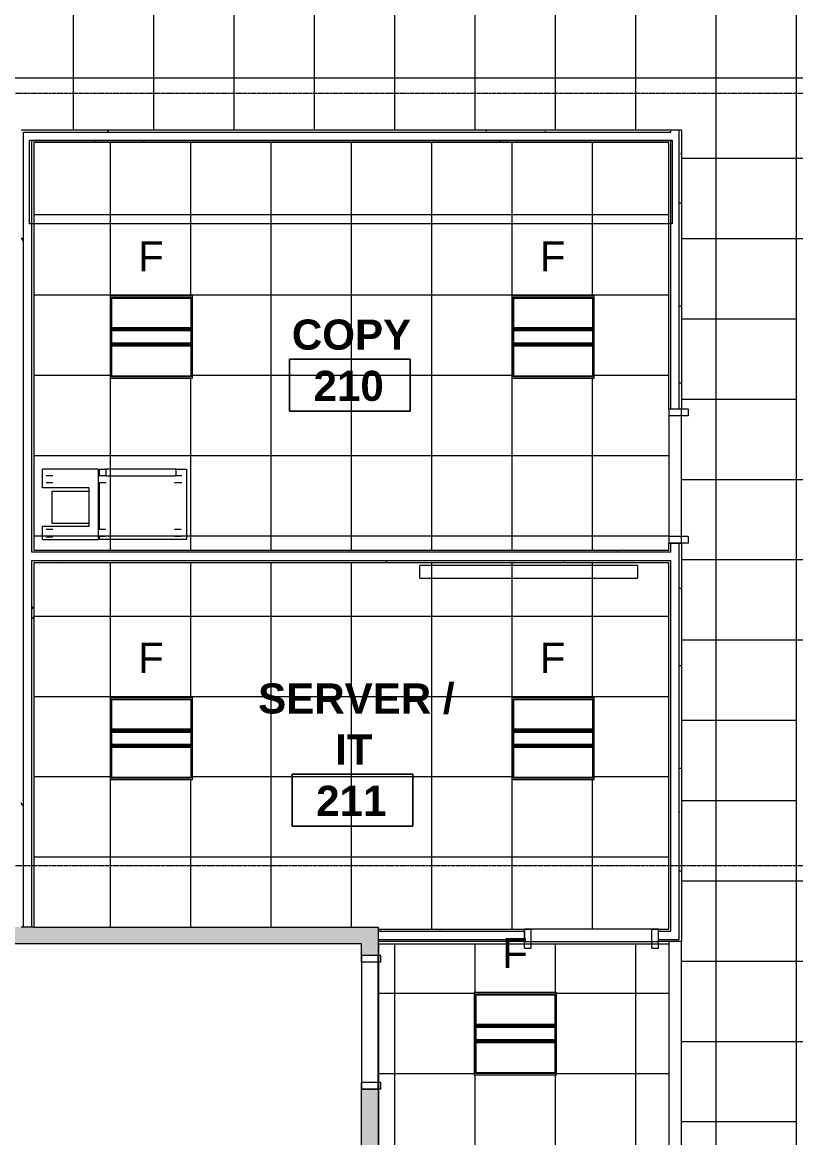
# Model space of a CAD drawing. Header units: inches. Extents: x 29752 to 32426, y -178 to 5722.
# Drawn here: x 30570.7 to 30801.7, y 5035.2 to 5368.6 of the extents above; entities that cross this region are included whole.
import ezdxf

# ---------------------------------------------------------------- set-up
doc = ezdxf.new("R2010")
doc.units = ezdxf.units.IN
doc.header["$MEASUREMENT"] = 0
doc.linetypes.add('Grid Line 1_2_', pattern=[0.875, 0.5, -0.125, 0.125, -0.125])
for name, color, linetype, lineweight in [('A-AREA-IDEN', 2, 'Continuous', 9), ('A-CLNG', 13, 'Continuous', 13), ('A-CLNG-PATT', 13, 'Continuous', 13), ('A-DOOR', 31, 'Continuous', 13), ('A-DOOR-FRAM', 31, 'Continuous', 20), ('A-FLOR', 192, 'Continuous', 13), ('A-WALL', 113, 'Continuous', 13), ('A-WALL-PATT', 111, 'Continuous', 13), ('E-LITE-EQPM', 33, 'Continuous', 9), ('E-LITE-EQPM-IDEN', 33, 'Continuous', 9), ('I-WALL', 2, 'Continuous', 13), ('Q-CASE', 31, 'Continuous', 9), ('Q-SPCQ', 91, 'Continuous', 9), ('S-GRID', 1, 'Continuous', 9)]:
    doc.layers.add(name, color=color, linetype=linetype, lineweight=lineweight)
doc.styles.add('Arial', font='arial.ttf', dxfattribs={"height": 9})
doc.styles.add('Swis721 Lt BT_B', font='', dxfattribs={"height": 9})
doc.styles.get('Swis721 Lt BT_B').set_extended_font_data('Swis721 Lt BT', bold=True)
pattern_1 = [(0, (0, 0), (30.72, 7.68), [1.267, -21.773, 1.267, -21.773, -122.88]), (0, (0, 0), (30.72, 7.68), [-46.08, 1.267, -44.813, 1.267, -21.773, -53.76]), (0, (0, 0), (30.72, 7.68), [-115.2, 1.267, -14.093, 1.267, -37.133]), (120, (11.52, 3.84), (-22.0110751, 22.7643004), [1.267, -21.773, 1.267, -21.773, -122.88]), (120, (11.52, 3.84), (-22.0110751, 22.7643004), [-46.08, 1.267, -44.813, 1.267, -21.773, -53.76]), (120, (11.52, 3.84), (-22.0110751, 22.7643004), [-115.2, 1.267, -14.093, 1.267, -37.133]), (240, (15.36, 19.2), (-8.7089249, -30.4443004), [1.267, -21.773, 1.267, -21.773, -122.88]), (240, (15.36, 19.2), (-8.7089249, -30.4443004), [-46.08, 1.267, -44.813, 1.267, -21.773, -53.76]), (240, (15.36, 19.2), (-8.7089249, -30.4443004), [-115.2, 1.267, -14.093, 1.267, -37.133])]

# ---------------------------------------------------------------- blocks, each defined once
blk = doc.blocks.new('C-Counter Top - ADJ HEIGHT-5951094-FIRST FLOOR')
at = {"layer": 'Q-CASE'}
for p, q in [((-47.26, -25), (-47.26, 0)), ((144.66, 0), (144.66, -25)), ((-47.26, 0), (144.66, 0)), ((144.66, -25), (-47.26, -25))]:
    blk.add_line(p, q, dxfattribs=at)
blk = doc.blocks.new('A-Copier-Floor - A-Copier-Floor-6426861-FIRST FLOOR')
at = {"layer": 'Q-SPCQ'}
for p, q in [((-13.49, 9.53), (-30.09, 9.53)), ((-30.09, 3.97), (-30.09, 9.53)), ((-27.03, 7.53), (-29.03, 7.53)), ((-13.49, 9.53), (-13.49, -11.47)), ((-12.07, 7.53), (-13.29, 7.53)), ((-13.09, 7.53), (-13.09, 9.53)), ((-13.09, 9.53), (-11.18, 9.53)), ((-11.07, 7.53), (-12.29, 7.53)), ((9.82, 9.53), (-11.18, 9.53)), ((-11.18, 9.53), (-11.18, 7.53)), ((-11.18, 9.53), (-11.18, 7.53)), ((-11.07, 7.53), (9.34, 7.53)), ((-11.07, 7.53), (9.34, 7.53)), ((10.57, 7.53), (9.34, 7.53)), ((9.82, 7.53), (9.82, 9.53)), ((9.82, 7.53), (9.82, 9.53)), ((9.82, 9.53), (12.91, 9.53)), ((11.57, 7.53), (10.34, 7.53)), ((12.91, 9.53), (12.91, -11.47)), ((-16.13, 3.97), (-30.09, 3.97)), ((-29.03, 5.51), (-27.03, 5.51)), ((-16.13, -7.47), (-16.13, 3.97)), ((-13.29, 5.51), (-12.07, 5.51)), ((-13.09, -8.47), (-13.09, 5.51)), ((-12.29, 5.51), (-11.07, 5.51)), ((9.34, 5.51), (10.57, 5.51)), ((10.34, 5.51), (11.57, 5.51)), ((-16.13, 2.84), (-27.26, 2.84)), ((-27.26, 2.84), (-27.26, -6.6)), ((-27.26, -6.6), (-16.13, -6.6)), ((-30.09, -11.47), (-30.09, -7.47)), ((-30.09, -7.47), (-16.13, -7.47)), ((-27.03, -8.47), (-29.03, -8.47)), ((-11.29, -8.47), (-13.29, -8.47)), ((11.34, -8.47), (9.34, -8.47)), ((-30.09, -11.47), (-13.49, -11.47)), ((-29.03, -10.67), (-27.03, -10.67)), ((-13.29, -10.49), (-11.29, -10.49)), ((-13.09, -11.47), (-13.09, -10.49)), ((12.91, -11.47), (-13.09, -11.47)), ((9.34, -10.49), (11.34, -10.49))]:
    blk.add_line(p, q, dxfattribs=at)
blk = doc.blocks.new('Single Flush - OTJ_SOLIDFLUSH_ALUM-5854607-FIRST FLOOR')
at = {"layer": 'A-DOOR-FRAM'}
for p, q in [((-20, -3.25), (-20, 2.5)), ((-20, 2.5), (-18, 2.5)), ((-18, -3.25), (-18, 2.5)), ((18.000004, -3.25), (18.000004, 2.5)), ((18.000004, 2.5), (20.000004, 2.5)), ((20.000004, -3.25), (20.000004, 2.5)), ((-20, -3.25), (-18, -3.25)), ((18.000004, -3.25), (20.000004, -3.25))]:
    blk.add_line(p, q, dxfattribs=at)
blk = doc.blocks.new('Single Flush - OTJ_SOLIDFLUSH_ALUM-5854608-FIRST FLOOR')
at = {"layer": 'A-DOOR-FRAM'}
for p, q in [((-20, -3.875), (-20, 1.875)), ((-20, 1.875), (-18, 1.875)), ((-18, -3.875), (-18, 1.875)), ((18.000004, -3.875), (18.000004, 1.875)), ((18.000004, 1.875), (20.000004, 1.875)), ((20.000004, -3.875), (20.000004, 1.875)), ((-20, -3.875), (-18, -3.875)), ((18.000004, -3.875), (20.000004, -3.875))]:
    blk.add_line(p, q, dxfattribs=at)
blk = doc.blocks.new('Single Flush - OTJ_SOLIDFLUSH_ALUM-5854609-FIRST FLOOR')
at = {"layer": 'A-DOOR-FRAM'}
for p, q in [((-20, 3.875), (-20, -1.875)), ((-20, 3.875), (-18, 3.875)), ((-18, 3.875), (-18, -1.875)), ((18.000004, 3.875), (18.000004, -1.875)), ((18.000004, 3.875), (20.000004, 3.875)), ((20.000004, 3.875), (20.000004, -1.875)), ((-20, -1.875), (-18, -1.875)), ((18.000004, -1.875), (20.000004, -1.875))]:
    blk.add_line(p, q, dxfattribs=at)
blk = doc.blocks.new('L-Recessed-Axis-Plano - 2 X 2-4550865-FIRST FLOOR')
at = {"layer": 'E-LITE-EQPM'}
for p, q in [((11.91, 11.87), (-11.91, 11.87)), ((-11.91, 11.87), (-11.91, -11.88)), ((-11.88, -11.56), (-11.88, 11.56)), ((-11.88, 11.56), (11.87, 11.56)), ((11.87, 11.56), (11.87, -11.56)), ((11.91, -11.88), (11.91, 11.87)), ((-11.88, 2.74), (11.87, 2.74)), ((11.87, 2.51), (-11.88, 2.51)), ((-11.88, 2.3), (11.87, 2.3)), ((-11.88, 2.2), (11.87, 2.2)), ((-11.88, 1.83), (11.87, 1.83)), ((-11.88, -1.83), (11.87, -1.83)), ((-11.88, -2.2), (11.87, -2.2)), ((-11.88, -2.3), (11.87, -2.3)), ((-11.88, -2.51), (11.87, -2.51)), ((-11.88, -2.74), (11.87, -2.74)), ((-11.91, -11.88), (11.91, -11.88)), ((11.87, -11.56), (-11.88, -11.56))]:
    blk.add_line(p, q, dxfattribs=at)
blk = doc.blocks.new('Room Tag - Room Name and Number-3379422-FIRST FLOOR')
at = {"layer": 'A-AREA-IDEN'}
for p, q in [((-0.1881, -0.1636), (-0.1881, -0.0018)), ((-0.1881, -0.0018), (0.1869, -0.0018)), ((0.1869, -0.0018), (-0.1881, -0.0018)), ((-0.1881, -0.0018), (-0.1881, -0.1636)), ((0.1869, -0.0018), (0.1869, -0.1636)), ((0.1869, -0.1636), (0.1869, -0.0018)), ((0.1869, -0.1636), (-0.1881, -0.1636)), ((-0.1881, -0.1636), (0.1869, -0.1636))]:
    blk.add_line(p, q, dxfattribs=at)

msp = doc.modelspace()

# ---------------------------------------------------------------- hatches: boundary and pattern name
at = {"layer": 'A-CLNG-PATT'}
h = msp.add_hatch(dxfattribs=at)
h.set_pattern_fill('FP_13', color=256, style=0, pattern_type=2)
h.set_pattern_definition([(0, (30729.893, 4895.936), (0, -24), []), (270, (30729.893, 4895.936), (-24, -1e-15), [])])
h.paths.add_polyline_path([(30497.59, 4391.69), (30510.55, 4391.69), (30510.55, 4391.81), (30542.36, 4391.81), (30542.36, 4417.69), (30570.36, 4417.69), (30570.36, 4391.81), (30902.4, 4391.81), (30902.4, 4417.69), (30930.4, 4417.69), (30930.4, 4391.81), (31013.92, 4391.81), (31013.92, 4391.69), (31022.24, 4391.73), (31022.24, 4417.69), (31022.49, 4417.69), (31022.49, 4626.32), (31347.05, 4626.32), (31347.05, 4626.45), (31372.8, 4626.45), (31372.8, 4826.64), (31347.05, 4826.64), (31347.05, 4854.64), (31372.8, 4854.64), (31372.8, 5330.06), (31347.05, 5330.07), (31347.05, 5358.06), (31365.05, 5358.06), (31365.05, 5398.44), (31370.55, 5398.44), (31370.55, 5423.19), (31351.55, 5423.19), (31351.55, 5439.81), (30943.22, 5439.81), (30943.22, 5420.44), (30896.76, 5420.44), (30896.76, 5439.81), (30570.3, 5439.81), (30570.3, 5419.69), (30542.3, 5419.69), (30542.3, 5445.73), (30210.42, 5445.69), (30210.4, 5405.73), (30179.74, 5405.73), (30179.74, 5405.37), (30180.42, 5405.37), (30180.42, 5336.37), (30767.55, 5336.37), (30767.55, 4691.31), (30210.49, 4691.31), (30210.52, 4391.81), (30242.49, 4391.81), (30242.49, 4391.69), (30298.24, 4391.69), (30298.24, 4391.81), (30326.48, 4391.81), (30326.48, 4391.69), (30426.24, 4391.69), (30426.24, 4391.81), (30454.17, 4391.81), (30454.17, 4391.69)], flags=0)
h.paths.add_polyline_path([(30609.42, 4439.65), (30609.42, 4464.22), (30634.05, 4464.22), (30634.05, 4439.65), (30627.85, 4439.65)], flags=0)
h.paths.add_polyline_path([(30249.08, 4439.65), (30249.08, 4464.22), (30273.71, 4464.22), (30273.71, 4439.65), (30263.14, 4439.65)], flags=0)
h.paths.add_polyline_path([(30497.59, 4439.65), (30489.42, 4439.65), (30489.42, 4464.22), (30514.05, 4464.22), (30514.05, 4439.65)], flags=0)
h.paths.add_polyline_path([(30380.36, 4439.65), (30369.08, 4439.65), (30369.08, 4464.22), (30393.71, 4464.22), (30393.71, 4439.65), (30386.88, 4439.65)], flags=0)
h.paths.add_polyline_path([(30729.74, 4439.65), (30729.74, 4464.22), (30754.37, 4464.22), (30754.37, 4439.65), (30732.05, 4439.65)], flags=0)
h.paths.add_polyline_path([(30994.7, 4439.65), (30970.08, 4439.65), (30970.08, 4464.22), (30994.7, 4464.22), (30994.7, 4457.84)], flags=0)
h.paths.add_polyline_path([(30862.3, 4439.65), (30849.68, 4439.65), (30849.68, 4464.22), (30874.31, 4464.22), (30874.31, 4439.65), (30868.82, 4439.65)], flags=0)
h.paths.add_polyline_path([(30249.08, 4535.65), (30249.08, 4560.22), (30273.71, 4560.22), (30273.71, 4535.65), (30263.14, 4535.65)], flags=0)
h.paths.add_polyline_path([(30369.08, 4535.65), (30369.08, 4560.22), (30393.71, 4560.22), (30393.71, 4535.65), (30380.36, 4535.65)], flags=0)
h.paths.add_polyline_path([(30514.05, 4535.65), (30489.42, 4535.65), (30489.42, 4560.22), (30514.05, 4560.22), (30514.05, 4544.9)], flags=0)
h.paths.add_polyline_path([(30627.85, 4535.65), (30609.42, 4535.65), (30609.42, 4560.22), (30634.05, 4560.22), (30634.05, 4535.65)], flags=0)
h.paths.add_polyline_path([(30729.74, 4535.65), (30729.74, 4560.22), (30754.37, 4560.22), (30754.37, 4535.65), (30732.05, 4535.65)], flags=0)
h.paths.add_polyline_path([(30862.3, 4535.65), (30849.68, 4535.65), (30849.68, 4560.22), (30874.31, 4560.22), (30874.31, 4535.65)], flags=0)
h.paths.add_polyline_path([(30994.7, 4535.65), (30970.08, 4535.65), (30970.08, 4560.22), (30994.7, 4560.22), (30994.7, 4557.34)], flags=0)
h.paths.add_polyline_path([(30273.71, 4631.65), (30249.08, 4631.65), (30249.08, 4656.22), (30273.71, 4656.22)], flags=0)
h.paths.add_polyline_path([(30369.08, 4631.65), (30369.08, 4656.22), (30393.71, 4656.22), (30393.71, 4631.65), (30393.39, 4631.65)], flags=0)
h.paths.add_polyline_path([(30497.59, 4631.65), (30489.42, 4631.65), (30489.42, 4656.22), (30514.05, 4656.22), (30514.05, 4631.65)], flags=0)
h.paths.add_polyline_path([(30609.42, 4631.65), (30609.42, 4656.22), (30634.05, 4656.22), (30634.05, 4631.65)], flags=0)
h.paths.add_polyline_path([(30729.74, 4631.65), (30729.74, 4656.22), (30754.37, 4656.22), (30754.37, 4631.65), (30732.05, 4631.65)], flags=0)
h.paths.add_polyline_path([(30992.56, 4631.65), (30970.08, 4631.65), (30970.08, 4656.22), (30994.7, 4656.22), (30994.7, 4631.65), (30994.08, 4631.65)], flags=0)
h.paths.add_polyline_path([(30849.68, 4631.65), (30849.68, 4656.22), (30874.31, 4656.22), (30874.31, 4631.65), (30862.3, 4631.65)], flags=0)
h.paths.add_polyline_path([(31306.7, 4655.47), (31282.08, 4655.47), (31282.08, 4680.03), (31306.7, 4680.03), (31306.7, 4656.84)], flags=0)
h.paths.add_polyline_path([(31200.96, 4655.47), (31186.08, 4655.47), (31186.08, 4680.03), (31210.7, 4680.03), (31210.7, 4655.47)], flags=0)
h.paths.add_polyline_path([(31096.76, 4655.47), (31090.08, 4655.47), (31090.08, 4680.03), (31114.7, 4680.03), (31114.7, 4655.47)], flags=0)
h.paths.add_polyline_path([(30853.39, 4695.06), (30850.18, 4695.06), (30850.18, 4725.06), (30883.18, 4725.06), (30883.18, 4695.06), (30854.57, 4695.06)], flags=0)
h.paths.add_polyline_path([(31306.7, 4775.47), (31282.08, 4775.47), (31282.08, 4800.03), (31306.7, 4800.03), (31306.7, 4781.22)], flags=0)
h.paths.add_polyline_path([(31018.61, 4775.47), (30994.08, 4775.47), (30994.08, 4800.03), (31018.7, 4800.03), (31018.7, 4775.47)], flags=0)
h.paths.add_polyline_path([(31090.08, 4775.47), (31090.08, 4800.03), (31114.7, 4800.03), (31114.7, 4775.47), (31096.76, 4775.47)], flags=0)
h.paths.add_polyline_path([(31200.96, 4775.47), (31186.08, 4775.47), (31186.08, 4800.03), (31210.7, 4800.03), (31210.7, 4775.47), (31202.9, 4775.47)], flags=0)
h.paths.add_polyline_path([(30922.7, 4775.47), (30898.08, 4775.47), (30898.08, 4800.03), (30922.7, 4800.03), (30922.7, 4781.22)], flags=0)
h.paths.add_polyline_path([(30810.2, 4775.47), (30802.08, 4775.47), (30802.08, 4800.03), (30826.7, 4800.03), (30826.7, 4775.47)], flags=0)
h.paths.add_polyline_path([(30802.08, 4895.47), (30802.08, 4920.03), (30826.7, 4920.03), (30826.7, 4895.47), (30806.96, 4895.47)], flags=0)
h.paths.add_polyline_path([(30920.92, 4895.47), (30898.08, 4895.47), (30898.08, 4920.03), (30922.7, 4920.03), (30922.7, 4895.47)], flags=0)
h.paths.add_polyline_path([(31018.61, 4895.47), (30994.08, 4895.47), (30994.08, 4920.03), (31018.7, 4920.03), (31018.7, 4895.47)], flags=0)
h.paths.add_polyline_path([(31210.7, 4895.47), (31186.08, 4895.47), (31186.08, 4920.03), (31210.7, 4920.03), (31210.7, 4905.59)], flags=0)
h.paths.add_polyline_path([(31090.08, 4895.47), (31090.08, 4920.03), (31114.7, 4920.03), (31114.7, 4895.47), (31096.76, 4895.47)], flags=0)
h.paths.add_polyline_path([(31282.08, 4895.47), (31282.08, 4920.03), (31306.7, 4920.03), (31306.7, 4895.47), (31292.14, 4895.47)], flags=0)
h.paths.add_polyline_path([(30802.08, 5015.47), (30802.08, 5040.03), (30826.7, 5040.03), (30826.7, 5015.47), (30810.2, 5015.47)], flags=0)
h.paths.add_polyline_path([(30898.08, 5015.47), (30898.08, 5040.03), (30922.7, 5040.03), (30922.7, 5015.47), (30914.4, 5015.47)], flags=0)
h.paths.add_polyline_path([(31305.17, 5015.47), (31282.08, 5015.47), (31282.08, 5040.03), (31306.7, 5040.03), (31306.7, 5015.47)], flags=0)
h.paths.add_polyline_path([(31114.7, 5015.47), (31090.08, 5015.47), (31090.08, 5040.03), (31114.7, 5040.03)], flags=0)
h.paths.add_polyline_path([(31018.7, 5015.47), (30994.08, 5015.47), (30994.08, 5040.03), (31018.7, 5040.03)], flags=0)
h.paths.add_polyline_path([(31210.7, 5015.47), (31186.08, 5015.47), (31186.08, 5040.03), (31210.7, 5040.03)], flags=0)
h.paths.add_polyline_path([(30846.74, 5094.91), (30846.55, 5094.91), (30846.55, 5124.91), (30876.55, 5124.91), (30876.55, 5094.91), (30852.74, 5094.91)], flags=0)
h.paths.add_polyline_path([(31227.01, 5105.56), (31202.8, 5105.56), (31202.8, 5131.56), (31228.8, 5131.56), (31228.8, 5105.56)], flags=0)
h.paths.add_polyline_path([(31306.7, 5135.47), (31282.08, 5135.47), (31282.08, 5160.03), (31306.7, 5160.03), (31306.7, 5154.35)], flags=0)
h.paths.add_polyline_path([(31210.7, 5135.47), (31186.08, 5135.47), (31186.08, 5160.03), (31210.7, 5160.03), (31210.7, 5154.35)], flags=0)
h.paths.add_polyline_path([(30802.08, 5135.47), (30802.08, 5160.03), (30826.7, 5160.03), (30826.7, 5135.47), (30810.2, 5135.47)], flags=0)
h.paths.add_polyline_path([(30898.08, 5135.47), (30898.08, 5160.03), (30922.7, 5160.03), (30922.7, 5135.47), (30914.4, 5135.47)], flags=0)
h.paths.add_polyline_path([(30994.08, 5135.47), (30994.08, 5160.03), (31018.7, 5160.03), (31018.7, 5135.47), (31005.58, 5135.47)], flags=0)
h.paths.add_polyline_path([(31114.7, 5135.47), (31090.08, 5135.47), (31090.08, 5160.03), (31114.7, 5160.03), (31114.7, 5154.35)], flags=0)
h.paths.add_polyline_path([(30802.08, 5255.47), (30802.08, 5280.03), (30826.7, 5280.03), (30826.7, 5255.47), (30810.2, 5255.47)], flags=0)
h.paths.add_polyline_path([(30898.08, 5255.47), (30898.08, 5280.03), (30922.7, 5280.03), (30922.7, 5255.47), (30914.4, 5255.47)], flags=0)
h.paths.add_polyline_path([(31305.17, 5255.47), (31282.08, 5255.47), (31282.08, 5280.03), (31306.7, 5280.03), (31306.7, 5255.47)], flags=0)
h.paths.add_polyline_path([(31018.7, 5255.47), (30994.08, 5255.47), (30994.08, 5280.03), (31018.7, 5280.03), (31018.7, 5278.72)], flags=0)
h.paths.add_polyline_path([(31090.08, 5255.47), (31090.08, 5280.03), (31114.7, 5280.03), (31114.7, 5255.47), (31096.76, 5255.47)], flags=0)
h.paths.add_polyline_path([(31210.7, 5255.47), (31186.08, 5255.47), (31186.08, 5280.03), (31210.7, 5280.03), (31210.7, 5278.72)], flags=0)
h.paths.add_polyline_path([(31205.23, 5336.12), (31205.05, 5336.12), (31205.05, 5362.12), (31231.05, 5362.12), (31231.05, 5336.12), (31210.7, 5336.12)], flags=0)
h.paths.add_polyline_path([(30225.51, 5375.45), (30225.51, 5400.01), (30250.13, 5400.01), (30250.13, 5375.45), (30237.08, 5375.45)], flags=0)
h.paths.add_polyline_path([(30321.51, 5375.45), (30321.51, 5400.01), (30346.13, 5400.01), (30346.13, 5375.45), (30341.29, 5375.45)], flags=0)
h.paths.add_polyline_path([(30538.13, 5375.45), (30513.51, 5375.45), (30513.51, 5400.01), (30538.13, 5400.01), (30538.13, 5375.47)], flags=0)
h.paths.add_polyline_path([(30417.51, 5375.45), (30417.51, 5400.01), (30442.13, 5400.01), (30442.13, 5375.45)], flags=0)
h.paths.add_polyline_path([(30633.67, 5375.47), (30609.05, 5375.47), (30609.05, 5400.03), (30633.67, 5400.03)], flags=0)
h.paths.add_polyline_path([(30705.05, 5375.47), (30705.05, 5400.03), (30729.67, 5400.03), (30729.67, 5375.47), (30706, 5375.47)], flags=0)
h.paths.add_polyline_path([(31018.61, 5375.47), (30994.08, 5375.47), (30994.08, 5400.03), (31018.7, 5400.03), (31018.7, 5375.47)], flags=0)
h.paths.add_polyline_path([(31205.05, 5375.47), (31186.08, 5375.47), (31186.08, 5400.03), (31210.7, 5400.03), (31210.7, 5375.47), (31205.23, 5375.47)], flags=0)
h.paths.add_polyline_path([(31306.7, 5375.47), (31282.08, 5375.47), (31282.08, 5400.03), (31306.7, 5400.03)], flags=0)
h.paths.add_polyline_path([(30802.08, 5375.47), (30802.08, 5400.03), (30826.7, 5400.03), (30826.7, 5375.47), (30810.2, 5375.47)], flags=0)
h.paths.add_polyline_path([(31090.08, 5375.47), (31090.08, 5400.03), (31114.7, 5400.03), (31114.7, 5375.47)], flags=0)
h.paths.add_polyline_path([(30922.7, 5375.47), (30898.08, 5375.47), (30898.08, 5400.03), (30922.7, 5400.03)], flags=0)
h.paths.add_polyline_path([(30939.72, 5423.94), (30939.72, 5439.81), (30926.38, 5439.81), (30926.38, 5423.94)], flags=0)
h.paths.add_polyline_path([(30900.26, 5423.94), (30900.38, 5423.94), (30900.38, 5439.81), (30900.26, 5439.81)], flags=0)
h = msp.add_hatch(dxfattribs=at)
h.set_pattern_fill('FP_4', color=256, style=0, pattern_type=2)
h.set_pattern_definition([(270, (30668.946, 5215.07), (-24, -1e-15), []), (180, (30668.946, 5215.07), (3e-15, 24), [])])
h.paths.add_polyline_path([(30763.8, 5097.52), (30763.8, 5207.04), (30574.09, 5207.04), (30574.09, 5098.14), (30676.99, 5098.14), (30676.99, 5097.52), (30760.68, 5097.52)], flags=0)
h.paths.add_polyline_path([(30741.53, 5142.22), (30716.9, 5142.22), (30716.9, 5166.78), (30741.53, 5166.78), (30741.53, 5154.35)], flags=0)
h.paths.add_polyline_path([(30596.9, 5142.22), (30596.9, 5166.78), (30621.53, 5166.78), (30621.53, 5142.22), (30601.79, 5142.22)], flags=0)
h.paths.add_polyline_path([(30610.17, 5210.79), (30763.8, 5210.79), (30763.8, 5332.62), (30574.09, 5332.62), (30574.09, 5210.79), (30601.79, 5210.79)], flags=0)
h.paths.add_polyline_path([(30741.53, 5262.22), (30716.9, 5262.22), (30716.9, 5286.78), (30741.53, 5286.78)], flags=0)
h.paths.add_polyline_path([(30596.9, 5262.22), (30596.9, 5286.78), (30621.53, 5286.78), (30621.53, 5262.22), (30601.79, 5262.22)], flags=0)
h = msp.add_hatch(dxfattribs=at)
h.set_pattern_fill('FP_11', color=256, style=0, pattern_type=2)
h.set_pattern_definition([(0, (30489.893, 4862.343), (0, -24), []), (270, (30489.893, 4862.343), (-24, -1e-15), [])])
h.paths.add_polyline_path([(30758.1, 4695.06), (30763.8, 4695.06), (30763.8, 4786.2), (30670.11, 4786.2), (30670.11, 4695.06), (30730.03, 4695.06)], flags=0)
h.paths.add_polyline_path([(30181.36, 4695.06), (30181.47, 4695.06), (30181.47, 4724.83), (30211.47, 4724.83), (30211.47, 4695.06), (30274.54, 4695.06), (30274.54, 4786.2), (30147.24, 4786.2), (30147.24, 4695.06), (30158.93, 4695.06)], flags=0)
h.paths.add_polyline_path([(30653.9, 4695.06), (30666.36, 4695.06), (30666.36, 4786.2), (30572.11, 4786.2), (30572.11, 4695.06), (30621.79, 4695.06)], flags=0)
h.paths.add_polyline_path([(30505.36, 4695.06), (30541.36, 4695.06), (30541.36, 4724.83), (30568.36, 4724.83), (30568.36, 4786.2), (30278.29, 4786.2), (30278.29, 4695.06), (30497.59, 4695.06)], flags=0)
h.paths.add_polyline_path([(30490.05, 4717.65), (30465.42, 4717.65), (30465.42, 4742.22), (30490.05, 4742.22), (30490.05, 4717.92)], flags=0)
h.paths.add_polyline_path([(30346.1, 4717.92), (30346.1, 4742.48), (30370.73, 4742.48), (30370.73, 4717.92)], flags=0)
h.paths.add_polyline_path([(30634.03, 4717.92), (30609.4, 4717.92), (30609.4, 4742.48), (30634.03, 4742.48), (30634.03, 4742.22)], flags=0)
h.paths.add_polyline_path([(30721.3, 4717.92), (30705.4, 4717.92), (30705.4, 4742.48), (30730.03, 4742.48), (30730.03, 4717.92)], flags=0)
h.paths.add_polyline_path([(30211.36, 4741.7), (30201.13, 4741.7), (30201.13, 4766.26), (30225.75, 4766.26), (30225.75, 4741.7)], flags=0)
h.paths.add_polyline_path([(30706, 4789.95), (30763.8, 4789.95), (30763.8, 4916.33), (30677.11, 4916.33), (30677.11, 4789.95), (30705.65, 4789.95)], flags=0)
h.paths.add_polyline_path([(30705.4, 4837.92), (30705.4, 4862.48), (30730.03, 4862.48), (30730.03, 4837.92), (30705.65, 4837.92)], flags=0)
h.paths.add_polyline_path([(30758.1, 4920.08), (30763.8, 4920.08), (30763.8, 5027.62), (30677.11, 5027.62), (30677.11, 4920.08), (30738.46, 4920.08)], flags=0)
h.paths.add_polyline_path([(30730.03, 4957.97), (30705.65, 4957.97), (30705.65, 4982.53), (30730.28, 4982.53), (30730.28, 4957.97)], flags=0)
h.paths.add_polyline_path([(30763.8, 5031.37), (30763.8, 5093.14), (30677.11, 5093.14), (30677.11, 5031.37), (30760.68, 5031.37)], flags=0)
h.paths.add_polyline_path([(30720.68, 5053.97), (30705.65, 5053.97), (30705.65, 5078.53), (30730.28, 5078.53), (30730.28, 5053.97), (30730.03, 5053.97)], flags=0)
at = {"layer": 'A-WALL-PATT', "lineweight": 9}
h = msp.add_hatch(dxfattribs=at)
h.set_pattern_fill('FP_1', color=256, style=0, pattern_type=2)
h.set_pattern_definition(pattern_1)
h.paths.add_polyline_path([(30570.34, 5098.14), (30570.96, 5098.14), (30570.96, 5336.37), (30570.34, 5336.37), (30570.34, 5098.17)], flags=0)
h = msp.add_hatch(dxfattribs=at)
h.set_pattern_fill('FP_1', color=256, style=0, pattern_type=2)
h.set_pattern_definition(pattern_1)
h.paths.add_polyline_path([(30573.46, 5335.75), (30763.8, 5335.75), (30763.8, 5336.37), (30570.96, 5336.37), (30570.96, 5335.75), (30573.08, 5335.75)], flags=0)
h = msp.add_hatch(dxfattribs=at)
h.set_pattern_fill('FP_1', color=256, style=0, pattern_type=2)
h.set_pattern_definition(pattern_1)
h.paths.add_polyline_path([(30766.93, 5093.77), (30767.55, 5093.77), (30767.55, 5212.91), (30766.93, 5212.91), (30766.93, 5094.33)], flags=0)
h.paths.add_polyline_path([(30766.93, 5252.91), (30767.55, 5252.91), (30767.55, 5336.37), (30766.93, 5336.37), (30766.93, 5253.85)], flags=0)
h = msp.add_hatch(dxfattribs=at)
h.set_pattern_fill('FP_1', color=256, style=0, pattern_type=2)
h.set_pattern_definition(pattern_1)
h.paths.add_polyline_path([(30573.46, 5098.14), (30574.09, 5098.14), (30574.09, 5207.66), (30573.46, 5207.66), (30573.46, 5104.6)], flags=0)
h.paths.add_polyline_path([(30574.09, 5210.16), (30574.09, 5333.25), (30573.46, 5333.23), (30573.46, 5210.16)], flags=0)
h = msp.add_hatch(dxfattribs=at)
h.set_pattern_fill('FP_1', color=256, style=0, pattern_type=2)
h.set_pattern_definition(pattern_1)
h.paths.add_polyline_path([(30596.9, 5332.62), (30763.8, 5332.62), (30763.8, 5333.25), (30574.09, 5333.25), (30574.09, 5332.62)], flags=0)
h = msp.add_hatch(dxfattribs=at)
h.set_pattern_fill('FP_1', color=256, style=0, pattern_type=2)
h.set_pattern_definition(pattern_1)
h.paths.add_polyline_path([(30627.85, 5210.16), (30763.8, 5210.16), (30763.8, 5210.79), (30574.09, 5210.79), (30574.09, 5210.16), (30621.53, 5210.16)], flags=0)
h = msp.add_hatch(dxfattribs=at)
h.set_pattern_fill('FP_1', color=256, style=0, pattern_type=2)
h.set_pattern_definition(pattern_1)
h.paths.add_polyline_path([(30758.1, 5207.04), (30763.8, 5207.04), (30763.8, 5207.66), (30574.09, 5207.66), (30574.09, 5207.04), (30748.99, 5207.04)], flags=0)
msp.add_hatch(color=7, dxfattribs=at).paths.add_polyline_path([(30147.11, 5093.14), (30676.99, 5093.14), (30676.99, 5098.14), (30147.11, 5098.14), (30147.11, 5094.74)], flags=0)
h = msp.add_hatch(dxfattribs=at)
h.set_pattern_fill('FP_1', color=256, style=0, pattern_type=2)
h.set_pattern_definition(pattern_1)
h.paths.add_polyline_path([(30760.68, 5096.89), (30763.8, 5096.89), (30763.8, 5097.52), (30760.68, 5097.52)], flags=0)
h.paths.add_polyline_path([(30676.99, 5096.89), (30720.68, 5096.89), (30720.68, 5097.52), (30676.99, 5097.52)], flags=0)
h = msp.add_hatch(color=7, dxfattribs=at)
h.paths.add_polyline_path([(30676.52, 4793.08), (30676.99, 4793.08), (30676.99, 5049.64), (30671.99, 5049.64), (30671.99, 4793.08), (30674.93, 4793.08)], flags=0)
h.paths.add_polyline_path([(30676.99, 5089.64), (30676.99, 5093.14), (30671.99, 5093.14), (30671.99, 5089.64)], flags=0)

# ---------------------------------------------------------------- linework, layer by layer
at = {"layer": 'A-CLNG'}
for p, q in [((30621.53, 5286.78), (30596.9, 5286.78)), ((30596.9, 5286.78), (30596.9, 5262.22)), ((30621.53, 5262.22), (30621.53, 5286.78)), ((30741.53, 5286.78), (30716.9, 5286.78)), ((30716.9, 5286.78), (30716.9, 5262.22)), ((30741.53, 5262.22), (30741.53, 5286.78)), ((30596.9, 5262.22), (30621.53, 5262.22)), ((30716.9, 5262.22), (30741.53, 5262.22)), ((30596.9, 5166.78), (30596.9, 5142.22)), ((30621.53, 5166.78), (30596.9, 5166.78)), ((30621.53, 5142.22), (30621.53, 5166.78)), ((30741.53, 5166.78), (30716.9, 5166.78)), ((30716.9, 5166.78), (30716.9, 5142.22)), ((30741.53, 5142.22), (30741.53, 5166.78)), ((30596.9, 5142.22), (30621.53, 5142.22)), ((30716.9, 5142.22), (30741.53, 5142.22)), ((30677.11, 5031.37), (30677.11, 5093.14)), ((30677.11, 5093.14), (30763.8, 5093.14)), ((30763.8, 5093.14), (30763.8, 5031.37)), ((30767.55, 5031.37), (30767.55, 5093.77)), ((30730.28, 5078.53), (30705.65, 5078.53)), ((30705.65, 5078.53), (30705.65, 5053.97)), ((30730.28, 5053.97), (30730.28, 5078.53)), ((30705.65, 5053.97), (30730.28, 5053.97))]:
    msp.add_line(p, q, dxfattribs=at)
at = {"layer": 'A-FLOR'}
for p, q in [((30767.55, 5336.37), (30570.34, 5336.37)), ((30767.55, 5212.91), (30767.55, 5252.91)), ((30720.68, 5093.77), (30760.68, 5093.77)), ((30676.99, 5049.64), (30676.99, 5089.64))]:
    msp.add_line(p, q, dxfattribs=at)
at = {"layer": 'A-WALL'}
for p, q in [((30570.96, 5098.14), (30570.96, 5335.75)), ((30570.96, 5335.75), (30764.43, 5335.75)), ((30764.43, 5335.75), (30764.43, 5336.37)), ((30766.93, 5252.91), (30766.93, 5336.37)), ((30573.46, 5210.16), (30573.46, 5333.25)), ((30573.46, 5333.25), (30764.43, 5333.25)), ((30764.43, 5252.91), (30764.43, 5333.25)), ((30764.43, 5210.16), (30764.43, 5212.91)), ((30766.93, 5094.39), (30766.93, 5212.91)), ((30764.43, 5210.16), (30573.46, 5210.16)), ((30573.46, 5207.66), (30764.43, 5207.66)), ((30573.46, 5098.14), (30573.46, 5207.66)), ((30764.43, 5096.89), (30764.43, 5207.66)), ((30574.09, 5098.14), (30570.34, 5098.14)), ((30676.99, 5096.89), (30720.68, 5096.89)), ((30760.68, 5096.89), (30764.43, 5096.89)), ((30676.99, 5094.39), (30720.68, 5094.39)), ((30760.68, 5094.39), (30766.93, 5094.39))]:
    msp.add_line(p, q, dxfattribs=at)
at = {"layer": 'I-WALL'}
for p, q in [((30767.55, 5336.37), (30767.55, 5252.91)), ((30574.09, 5332.62), (30574.09, 5210.79)), ((30763.8, 5332.62), (30574.09, 5332.62)), ((30763.8, 5252.91), (30763.8, 5332.62)), ((30767.55, 5252.91), (30763.8, 5252.91)), ((30763.8, 5210.79), (30763.8, 5212.91)), ((30763.8, 5212.91), (30767.55, 5212.91)), ((30767.55, 5212.91), (30767.55, 5093.77)), ((30574.09, 5210.79), (30763.8, 5210.79)), ((30763.8, 5207.04), (30574.09, 5207.04)), ((30574.09, 5207.04), (30574.09, 5098.14)), ((30763.8, 5097.52), (30763.8, 5207.04)), ((30676.99, 5097.52), (30720.68, 5097.52)), ((30720.68, 5097.52), (30720.68, 5093.77)), ((30760.68, 5093.77), (30760.68, 5097.52)), ((30760.68, 5097.52), (30763.8, 5097.52)), ((30720.68, 5093.77), (30676.99, 5093.77)), ((30767.55, 5093.77), (30760.68, 5093.77))]:
    msp.add_line(p, q, dxfattribs=at)
at = {"layer": 'I-WALL', "lineweight": 9}
for p, q in [((30763.8, 5252.91), (30763.8, 5212.91)), ((30754.45, 5206.2), (30689.45, 5206.2)), ((30689.45, 5202.45), (30689.45, 5206.2)), ((30754.45, 5206.2), (30754.45, 5202.45)), ((30689.45, 5202.45), (30754.45, 5202.45)), ((30760.68, 5097.52), (30720.68, 5097.52)), ((30763.8, 5093.77), (30763.8, 5093.14)), ((30671.99, 5089.64), (30671.99, 5049.64))]:
    msp.add_line(p, q, dxfattribs=at)
at = {"layer": 'I-WALL', "color": 8, "lineweight": 20}
for p, q in [((30574.09, 5098.14), (30676.99, 5098.14)), ((30676.99, 5098.14), (30676.99, 5089.64)), ((30671.99, 5093.14), (30146.49, 5093.14)), ((30671.99, 5089.64), (30671.99, 5093.14)), ((30676.99, 5089.64), (30671.99, 5089.64)), ((30671.99, 4793.08), (30671.99, 5049.64)), ((30671.99, 5049.64), (30676.99, 5049.64)), ((30676.99, 5049.64), (30676.99, 4793.08))]:
    msp.add_line(p, q, dxfattribs=at)
at = {"layer": 'S-GRID', "linetype": 'Grid Line 1_2_'}
for p, q in [((31446.27, 5347.34), (29775.66, 5347.34)), ((31446.27, 5116.45), (29775.66, 5116.45))]:
    msp.add_line(p, q, dxfattribs=at)

# ---------------------------------------------------------------- block references
at = {"layer": 'A-AREA-IDEN', "xscale": 95.99999999999994, "yscale": 95.99999999999994, "zscale": 95.99999999999994}
for p in [(30668.55, 5268.01), (30669.34, 5143.97)]:
    msp.add_blockref('Room Tag - Room Name and Number-3379422-FIRST FLOOR', p, dxfattribs=at)
at = {"layer": 'A-DOOR'}
for name, p, rotation in [('Single Flush - OTJ_SOLIDFLUSH_ALUM-5854609-FIRST FLOOR', (30765.68, 5232.91), 270), ('Single Flush - OTJ_SOLIDFLUSH_ALUM-5854607-FIRST FLOOR', (30674.49, 5069.64), 90)]:
    msp.add_blockref(name, p, dxfattribs=dict(at, rotation=rotation))
msp.add_blockref('Single Flush - OTJ_SOLIDFLUSH_ALUM-5854608-FIRST FLOOR', (30740.68, 5095.64), dxfattribs=at)
at = {"layer": 'E-LITE-EQPM', "extrusion": (0, 0, -1)}
for p in [(-30609.21, 5274.5), (-30729.21, 5274.5), (-30609.21, 5154.5), (-30729.21, 5154.5), (-30717.96, 5066.25)]:
    msp.add_blockref('L-Recessed-Axis-Plano - 2 X 2-4550865-FIRST FLOOR', p, dxfattribs=at)
at = {"layer": 'Q-CASE'}
msp.add_blockref('C-Counter Top - ADJ HEIGHT-5951094-FIRST FLOOR', (30620.1, 5333.37), dxfattribs=at)
at = {"layer": 'Q-SPCQ'}
msp.add_blockref('A-Copier-Floor - A-Copier-Floor-6426861-FIRST FLOOR', (30606.76, 5225.47), dxfattribs=at)

# ---------------------------------------------------------------- texts
at = {"layer": 'A-AREA-IDEN', "char_height": 9, "attachment_point": 1, "style": 'Swis721 Lt BT_B'}
for s, insert, width in [('COPY', (30651.18, 5279.73), 41.814), ('210', (30657.66, 5264.41), 25.452), ('SERVER /', (30641.1, 5170.96), 68.175), ('IT', (30664.1, 5155.71), 12.423), ('211', (30658.44, 5140.37), 25.452)]:
    msp.add_mtext(s, dxfattribs=dict(at, insert=insert, width=width))
at = {"layer": 'E-LITE-EQPM-IDEN', "char_height": 9, "width": 9.393, "attachment_point": 1, "style": 'Arial'}
for insert in [(30605.24, 5303.09), (30725.24, 5303.09), (30605.24, 5183.09), (30725.24, 5183.09), (30713.99, 5094.84)]:
    msp.add_mtext('F', dxfattribs=dict(at, insert=insert))

doc.saveas('drawing.dxf')
